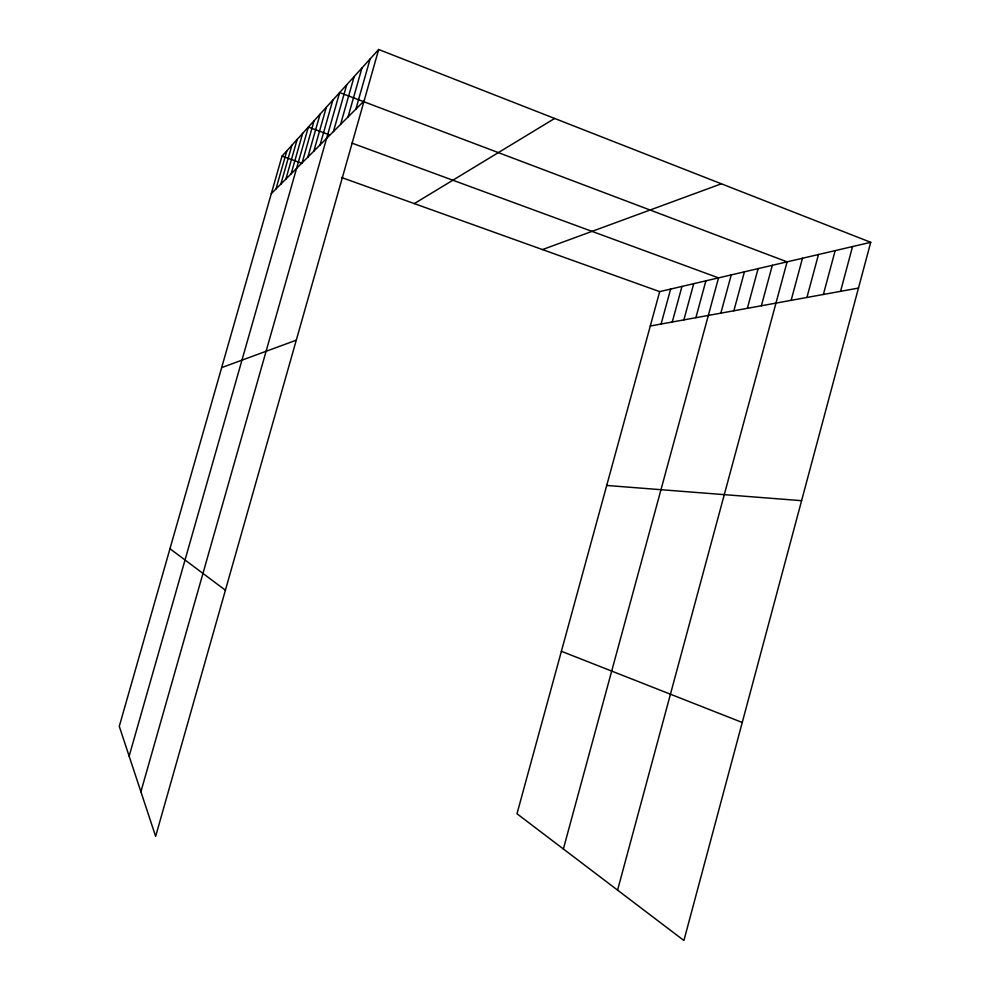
<?xml version="1.0" encoding="UTF-8"?>
<svg xmlns="http://www.w3.org/2000/svg" width="990" height="990" viewBox="0 0 990 990"><rect width="100%" height="100%" fill="white"/><g stroke="black" fill="none" stroke-linecap="round" stroke-linejoin="round"><path stroke-width="1.49" d="M806.924 297.47L818.482 254.517M823.383 294.463L835.164 250.619M840.547 291.345L852.551 246.56M870.717 242.315L683.917 940.5L516.99 813.755L659.687 291.629L870.717 242.315L378.675 49.5L282.014 156.135L119.283 726.326L155.64 836.364L378.675 49.5M733.862 310.786L744.418 271.829M747.363 308.323L758.105 268.624M761.384 305.762L772.324 265.308M617.574 890.134L787.1 261.855L339.632 92.565L140.902 791.752M791.134 300.341L802.469 258.254M672.272 321.998L681.974 286.419M683.855 319.894L693.73 283.672M695.871 317.703L705.895 280.826M563.36 848.975L718.53 277.881L351.982 143.129M720.856 313.149L731.239 274.911M661.085 324.039L670.638 289.068M355.868 109.16L370.111 58.942M275.975 188.966L286.877 150.765M280.826 184.128L291.939 145.184M285.875 179.091L297.186 139.392M291.122 173.844L302.655 133.365M129.145 756.162L308.348 127.079L329.559 134.888M302.099 162.88L314.09 120.743M307.841 157.138L320.079 114.135M313.83 151.148L326.316 107.254M320.079 144.911L332.838 100.064M333.42 131.583L346.735 84.732M340.56 124.455L354.16 76.539M348.035 116.993L361.944 67.951M271.31 193.632L364.085 100.943M414.315 203.606L554.648 118.454M221.661 367.612L296.282 340.189M542.495 249.579L721.388 183.794M650.282 326.007L858.466 288.078M606.709 485.459L801.591 500.68M282.014 156.135L301.987 163.313M341.476 177.47L659.687 291.629M561.392 651.284L742.252 722.477M169.971 548.72L225.411 590.213"/></g></svg>
